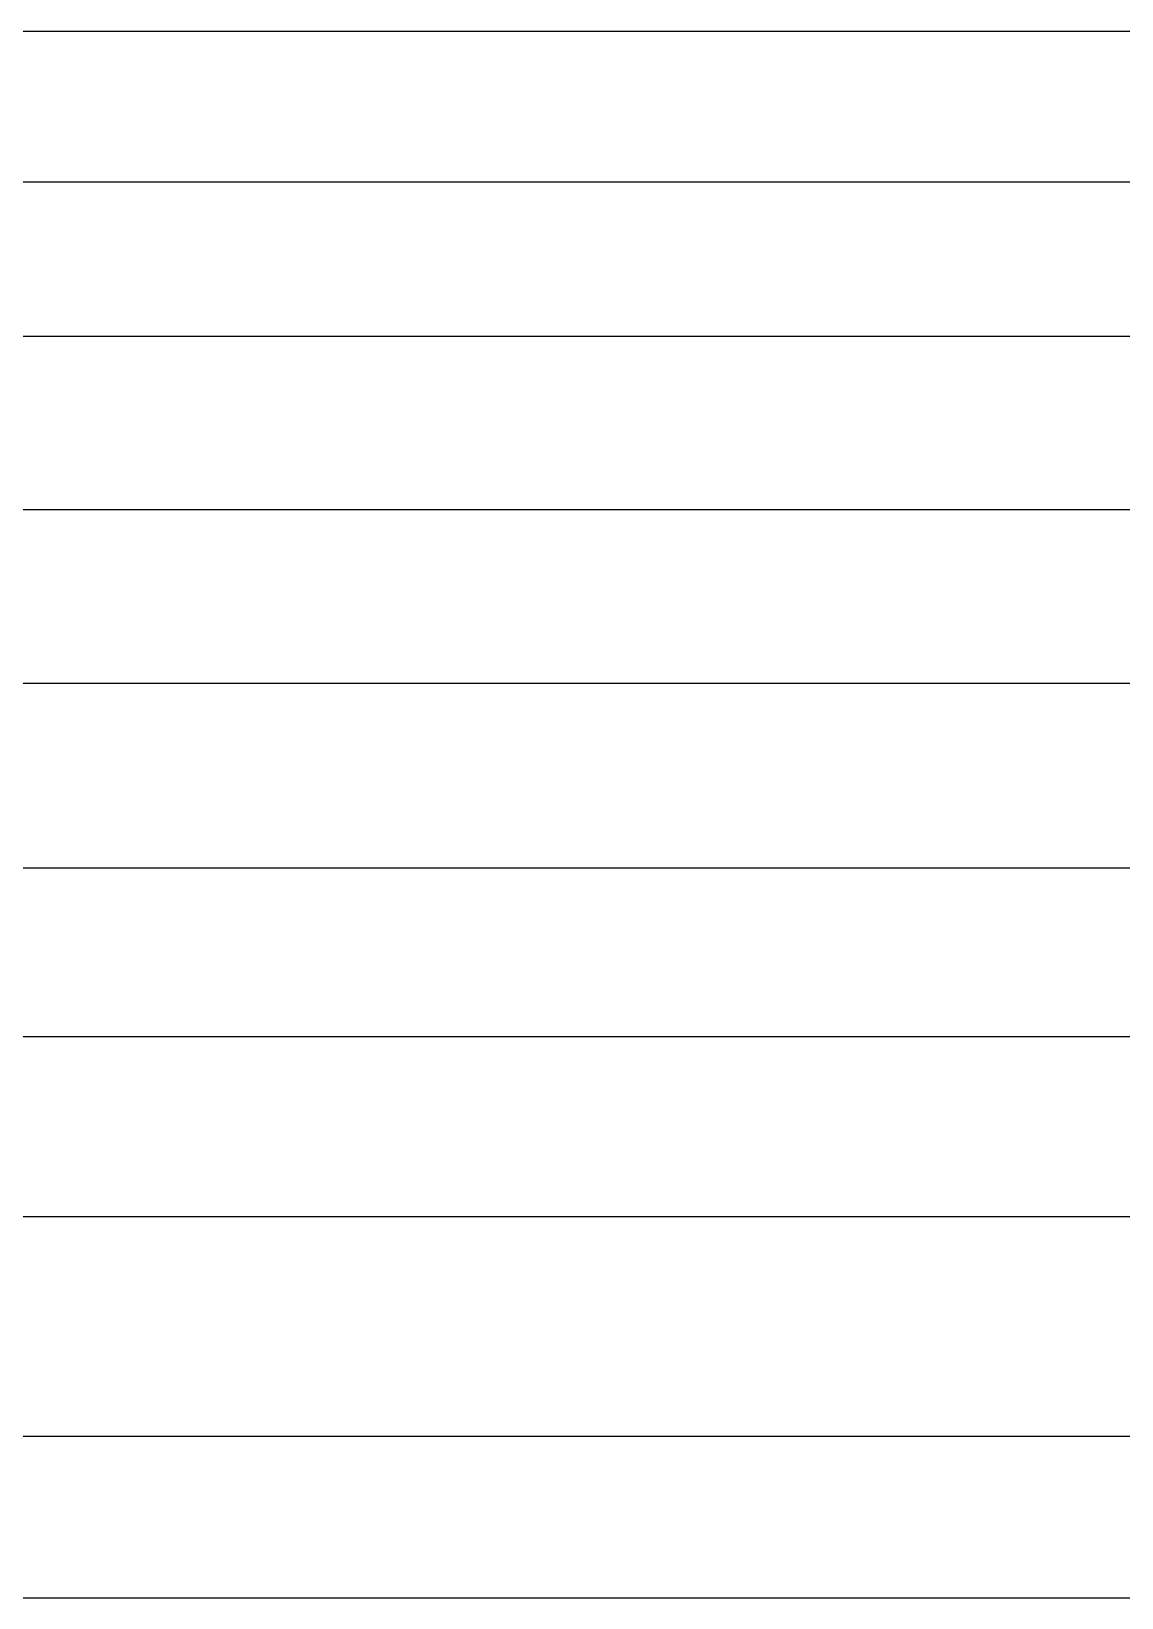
# Model space of a CAD drawing. Header units: millimetres. Extents: x -44117 to 256353, y -2095463 to 65325.
# Drawn here: x 127083 to 150150, y -306587 to -273458 of the extents above; entities that cross this region are included whole.
import ezdxf

# ---------------------------------------------------------------- set-up
doc = ezdxf.new("R2010")
doc.units = ezdxf.units.MM
doc.header["$LTSCALE"] = 10

msp = doc.modelspace()

# ---------------------------------------------------------------- linework, layer by layer
at = {"color": 1}
for p, q in [((104015.69829, -273458.03054), (196284.84516, -273458.03054)), ((104015.69829, -273458.03054), (196284.84516, -273458.03054)), ((104015.69829, -276641.57724), (196284.84516, -276641.57724)), ((104015.69829, -276641.57724), (196284.84516, -276641.57724)), ((104015.69829, -279904.13819), (196284.84516, -279904.13819)), ((104015.69829, -279904.13819), (196284.84516, -279904.13819)), ((104015.69829, -283572.25708), (196284.84516, -283572.25708)), ((104015.69829, -283572.25708), (196284.84516, -283572.25708)), ((104015.69829, -287245.85965), (196284.84516, -287245.85965)), ((104015.69829, -287245.85965), (196284.84516, -287245.85965)), ((104015.69829, -291151.96067), (196284.84516, -291151.96067)), ((104015.69829, -291151.96067), (196284.84516, -291151.96067)), ((104015.69829, -294715.66479), (196284.84516, -294715.66479)), ((104015.69829, -294715.66479), (196284.84516, -294715.66479)), ((104015.69829, -298528.45306), (196284.84516, -298528.45306)), ((104015.69829, -298528.45306), (196284.84516, -298528.45306)), ((104015.69829, -303170.32421), (196284.84516, -303170.32421)), ((104015.69829, -303170.32421), (196284.84516, -303170.32421)), ((104015.69829, -306587.04203), (196284.84516, -306587.04203)), ((104015.69829, -306587.04203), (196284.84516, -306587.04203))]:
    msp.add_line(p, q, dxfattribs=at)

doc.saveas('drawing.dxf')
